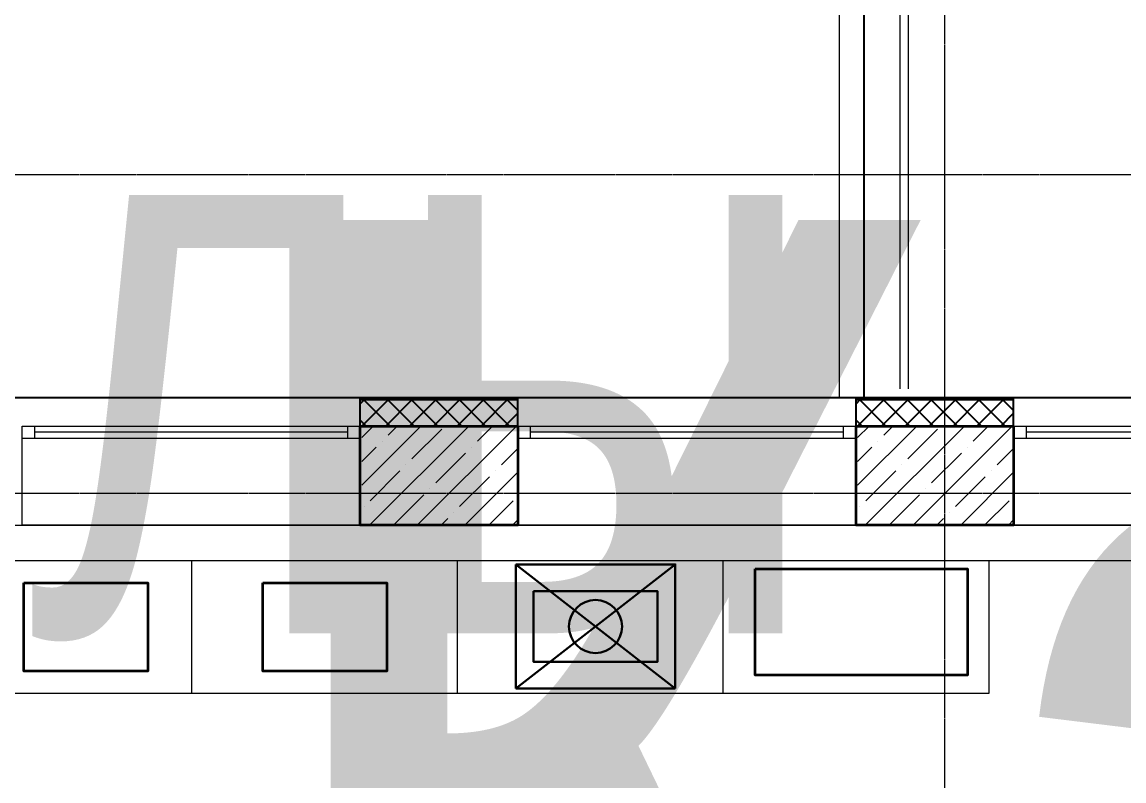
# Model space of a CAD drawing. Header units: millimetres. Extents: x 0 to 168960, y -92093 to 443706.
# Drawn here: x 32532 to 38755, y 318277 to 322565 of the extents above; entities that cross this region are included whole.
import ezdxf
from ezdxf.enums import TextEntityAlignment as Align

# ---------------------------------------------------------------- set-up
doc = ezdxf.new("R2018")
doc.units = ezdxf.units.MM
doc.linetypes.add('осевая', pattern=[50.8, 31.75, -6.35, 6.35, -6.35])
for name, color, linetype, lineweight in [('_0', 7, 'Continuous', 15), ('АР_Названия помещений', 124, 'Continuous', 5), ('АР_Номер помещения', 1, 'Continuous', 25), ('АР_Окна БЛОК', 250, 'Continuous', 13), ('АР_Помещения_площадь', 19, 'Continuous', 9), ('Поручни', 7, 'Continuous', 9)]:
    doc.layers.add(name, color=color, linetype=linetype, lineweight=lineweight)
for name, color, linetype in [('АР_Сущ.Несущая стена', 7, 'Continuous'), ('Кровля.1', 7, 'Continuous'), ('ТХ_оборуд_учебн', 80, 'Continuous')]:
    doc.layers.add(name, color=color, linetype=linetype)
doc.styles.add('ISOCPEUR', font='isocpeur.ttf', dxfattribs={"height": 175})
doc.styles.get("Standard").update_dxf_attribs({"font": 'arial.ttf'})

# ---------------------------------------------------------------- blocks, each defined once
blk = doc.blocks.new('ОКНО 1910')
at = {"layer": 'АР_Окна БЛОК', "color": 8, "ltscale": 0.1}
for points in [[(178763.3, -124524.8), (180673.3, -124524.8), (180673.3, -125084.8), (178763.3, -125084.8)], [(178763.3, -125014.8), (180673.3, -125014.8), (180673.3, -125084.8), (178763.3, -125084.8)], [(178763.3, -125014.8), (178833.3, -125014.8), (178833.3, -125084.8), (178763.3, -125084.8)], [(180603.3, -125014.8), (180673.3, -125014.8), (180673.3, -125084.8), (180603.3, -125084.8)]]:
    blk.add_lwpolyline(points, close=True, dxfattribs=at)
blk.add_lwpolyline([(178833.3, -125049.8), (180603.3, -125049.8)], dxfattribs=at)
blk = doc.blocks.new('3 ЭТАЖ')
at = {"layer": 'АР_Сущ.Несущая стена', "ltscale": 0.1}
h = blk.add_hatch(dxfattribs=at)
h.set_pattern_fill('ANSI37', color=8, scale=30, angle=180)
h.set_pattern_definition([(225, (321517.06, -168141.7), (67.35192, -67.35192), []), (315, (321517.06, -168141.7), (67.35192, 67.35192), [])])
h.paths.add_polyline_path([(142753.7, -43056.9), (143643.7, -43056.9), (143643.7, -42906.9), (142753.7, -42906.9)])
h = blk.add_hatch(dxfattribs=at)
h.set_pattern_fill('ANSI37', color=8, scale=30, angle=180)
h.set_pattern_definition([(225, (324317.06, -168141.7), (67.35192, -67.35192), []), (315, (324317.06, -168141.7), (67.35192, 67.35192), [])])
h.paths.add_polyline_path([(145553.7, -43056.9), (146443.7, -43056.9), (146443.7, -42906.9), (145553.7, -42906.9)])
at = {"layer": 'АР_Сущ.Несущая стена', "lineweight": 13, "ltscale": 10000}
h = blk.add_hatch(dxfattribs=at)
h.set_pattern_fill('ANSI35', color=8, scale=30)
h.set_pattern_definition([(45, (-35110.63, 81467.89), (-134.70384, 134.70384), []), (45, (-34975.93, 81467.89), (-134.70384, 134.70384), [238.125, -47.625, 0, -47.625])])
h.paths.add_polyline_path([(143643.7, -43261.9), (142762.7, -43261.9), (142762.7, -43616.9), (143643.7, -43616.9), (143643.7, -43546.9)])
h.paths.add_polyline_path([(143643.7, -43056.9), (142762.7, -43056.9), (142762.7, -43261.9), (143643.7, -43261.9)])
h = blk.add_hatch(dxfattribs=at)
h.set_pattern_fill('ANSI35', color=8, scale=30)
h.set_pattern_definition([(45, (-32310.63, 81467.89), (-134.70384, 134.70384), []), (45, (-32175.93, 81467.89), (-134.70384, 134.70384), [238.125, -47.625, 0, -47.625])])
h.paths.add_polyline_path([(146443.7, -43261.9), (145562.7, -43261.9), (145562.7, -43616.9), (146443.7, -43616.9), (146443.7, -43546.9)])
h.paths.add_polyline_path([(146443.7, -43056.9), (145562.7, -43056.9), (145562.7, -43261.9), (146443.7, -43261.9)])
at = {"layer": 'АР_Сущ.Несущая стена', "color": 8, "ltscale": 0.1}
for points in [[(156752.3, -42896.9), (138222.8, -42896.9), (138222.8, -41095.4), (133195.8, -41095.4), (133195.8, -42896.9), (133154.3, -42896.9)], [(142753.7, -43056.9), (142753.7, -42896.9)], [(142753.7, -42906.9), (143643.7, -42906.9)], [(143643.7, -43056.9), (143643.7, -42896.9)], [(145553.7, -43056.9), (145553.7, -42896.9)], [(145553.7, -42906.9), (146443.7, -42906.9)], [(146443.7, -43056.9), (146443.7, -42896.9)]]:
    blk.add_lwpolyline(points, dxfattribs=at)
at = {"layer": 'АР_Сущ.Несущая стена', "color": 8, "linetype": 'Continuous', "lineweight": 35, "flags": 128}
for points in [[(142753.7, -43056.9), (143643.7, -43056.9), (143643.7, -43616.9), (142753.7, -43616.9)], [(145553.7, -43056.9), (146443.7, -43056.9), (146443.7, -43616.9), (145553.7, -43616.9)]]:
    blk.add_lwpolyline(points, close=True, dxfattribs=at)
at = {"layer": 'Кровля.1', "color": 8, "linetype": 'Continuous', "flags": 128}
blk.add_lwpolyline([(149427.8, -32111.3), (149408.9, -27210.9), (145598.3, -27210.9), (145598.3, -42896.9)], dxfattribs=at)
at = {"layer": 'Поручни', "color": 8}
for p, q in [((145800.9, -27348.7), (145800.9, -42846.9)), ((145850.9, -42846.9), (145850.9, -27348.7))]:
    blk.add_line(p, q, dxfattribs=at)
at = {"layer": 'АР_Сущ.Несущая стена', "color": 8, "linetype": 'Continuous', "lineweight": 35, "rotation": 180}
blk.add_blockref('ОКНО 1910', (321517.1, -168141.7), dxfattribs=at)
at = {"layer": 'АР_Сущ.Несущая стена', "color": 8, "rotation": 180}
for p in [(324317.1, -168141.7), (327117.1, -168141.7)]:
    blk.add_blockref('ОКНО 1910', p, dxfattribs=at)
blk = doc.blocks.new('*U372')
at = {"color": 8, "style": 'ISOCPEUR', "width": 0.7, "flags": 1}
blk.add_attdef('КАТЕГОРИЯ', (-499.2, -2092.2), '', height=250, dxfattribs=at)
at = {"layer": 'АР_Номер помещения', "color": 8, "style": 'ISOCPEUR', "width": 0.7}
blk.add_attdef('НОМЕР_ПОМЕЩЕНИЯ', text='', height=300, dxfattribs=at).set_placement((-20320.1, 402), align=Align.MIDDLE_CENTER)
at = {"layer": 'АР_Помещения_площадь', "color": 8, "lineweight": 30, "width": 0.7, "flags": 104}
blk.add_attdef('ИМЯ_ПОМЕЩЕНИЯ', text='', height=100, dxfattribs=at).set_placement((157.6, 1217.1), align=Align.MIDDLE_CENTER)
at = {"layer": 'АР_Помещения_площадь', "color": 8, "style": 'ISOCPEUR', "width": 0.7}
blk.add_attdef('ПЛОЩАДЬ_ПОМЕЩЕНИЯ', text='', height=200, dxfattribs=at).set_placement((-20157.3, 981.5), align=Align.MIDDLE_RIGHT)
blk = doc.blocks.new('*U362')
at = {"color": 8, "style": 'ISOCPEUR', "width": 0.7, "flags": 1}
blk.add_attdef('КАТЕГОРИЯ', (-499.2, -2092.2), '', height=250, dxfattribs=at)
at = {"layer": 'АР_Номер помещения', "color": 8, "style": 'ISOCPEUR', "width": 0.7}
blk.add_attdef('НОМЕР_ПОМЕЩЕНИЯ', text='', height=300, dxfattribs=at).set_placement((-17564.9, 2858.2), align=Align.MIDDLE_CENTER)
at = {"layer": 'АР_Помещения_площадь', "color": 8, "style": 'ISOCPEUR', "width": 0.7}
blk.add_attdef('ПЛОЩАДЬ_ПОМЕЩЕНИЯ', text='', height=200, dxfattribs=at).set_placement((-1475.6, 2342.5), align=Align.MIDDLE_RIGHT)
at = {"layer": 'АР_Помещения_площадь', "color": 8, "lineweight": 30, "width": 0.7, "flags": 104}
blk.add_attdef('ИМЯ_ПОМЕЩЕНИЯ', text='', height=100, dxfattribs=at).set_placement((157.6, 1217.1), align=Align.MIDDLE_CENTER)
blk = doc.blocks.new('A$C3ae0d8b8')
at = {"layer": 'ТХ_оборуд_учебн', "color": 8, "lineweight": 30, "ltscale": 100}
for p, q in [((-700, -900), (-700, 0)), ((0, 0), (0, -902.1))]:
    blk.add_line(p, q, dxfattribs=at)
for points in [[(-700, 0), (0, -900)], [(0, 0), (-700, -900)], [(-700, 0), (0, 0)], [(-700, -900), (4.9, -900)]]:
    blk.add_lwpolyline(points, dxfattribs=at)
blk.add_lwpolyline([(-150, -100), (-150, -800), (-550, -800), (-550, -100)], close=True, dxfattribs=at)
blk.add_circle((-350.1, -450), 150, dxfattribs=at)

msp = doc.modelspace()

# ---------------------------------------------------------------- linework, layer by layer
at = {"layer": '_0', "linetype": 'осевая', "ltscale": 0.3}
for p, q in [((37743.707, 301304.542), (37743.707, 336847.801)), ((1843.707, 321703.426), (74501.816, 321703.426)), ((1843.707, 319903.426), (74501.816, 319903.426))]:
    msp.add_line(p, q, dxfattribs=at)
at = {"layer": '_0'}
for p, q in [((37146.278, 336127.801), (37146.278, 320441.793)), ((37991.278, 318771.576), (31991.278, 318771.576))]:
    msp.add_line(p, q, dxfattribs=at)
for points in [[(29591.278, 315953.434), (29591.278, 319721.793), (48301.278, 319721.793), (48301.278, 313703.434), (29991.278, 313703.434), (29991.278, 315953.434)], [(31991.278, 318771.576), (31991.278, 319521.576), (37991.278, 319521.576)], [(33491.278, 318771.576), (33491.278, 319521.576)], [(34991.278, 318771.576), (34991.278, 319521.576)], [(36491.278, 318771.576), (36491.278, 319521.576)], [(37991.278, 319521.576), (37991.278, 318771.576)]]:
    msp.add_lwpolyline(points, dxfattribs=at)
at = {"layer": '_0', "ltscale": 0.1}
msp.add_lwpolyline([(29591.278, 319521.793), (48801.278, 319521.793)], dxfattribs=at)
at = {"layer": '_0', "lineweight": 35}
msp.add_lwpolyline([(36671.236, 319475.246), (37871.236, 319475.246), (37871.236, 318875.246), (36671.236, 318875.246)], close=True, dxfattribs=at)
at = {"layer": '_0', "lineweight": 35, "ltscale": 100}
for points in [[(32541.278, 319396.593), (33241.278, 319396.593), (33241.278, 318896.593), (32541.278, 318896.593)], [(33891.335, 319396.575), (34591.335, 319396.575), (34591.335, 318896.575), (33891.335, 318896.575)]]:
    msp.add_lwpolyline(points, close=True, dxfattribs=at)

# ---------------------------------------------------------------- block references
at = {"layer": '_0'}
msp.add_blockref('3 ЭТАЖ', (-108312.067, 363338.701), dxfattribs=at)
ref = msp.add_blockref('*U372', (44912.193, 314166.718), dxfattribs=at)
lines = msp.add_mtext('\\W0.8000;Санузлы для девочек основной и старшей школы\\Pс комнатой личной гигиены', dxfattribs={"layer": 'АР_Названия помещений', "color": 8, "insert": (22950.929, 322335.414), "char_height": 3224.53982, "width": 1818.92382, "attachment_point": 1})
ref.add_attrib('ИМЯ_ПОМЕЩЕНИЯ', '', (22950.929, 322335.414), dxfattribs={"flags": 104}).embed_mtext(lines)
ref = msp.add_blockref('*U362', (49645.182, 311704.592), dxfattribs=at)
lines = msp.add_mtext('\\W0.8000;Кабинет информатики и информационных\\Pтехнологий с возможностью деления\\Pтрансформируемой перегородкой на два\\Pпомещения', dxfattribs={"layer": 'АР_Названия помещений', "color": 8, "insert": (33695.117, 321446.171), "char_height": 6603.18335, "width": 1779.62855, "attachment_point": 1})
ref.add_attrib('ИМЯ_ПОМЕЩЕНИЯ', '', (33695.117, 321446.171), dxfattribs={"flags": 104}).embed_mtext(lines)
at = {"layer": '_0', "lineweight": 30, "ltscale": 100, "rotation": 90}
msp.add_blockref('A$C3ae0d8b8', (35320.143, 319499.305), dxfattribs=at)

doc.saveas('drawing.dxf')
